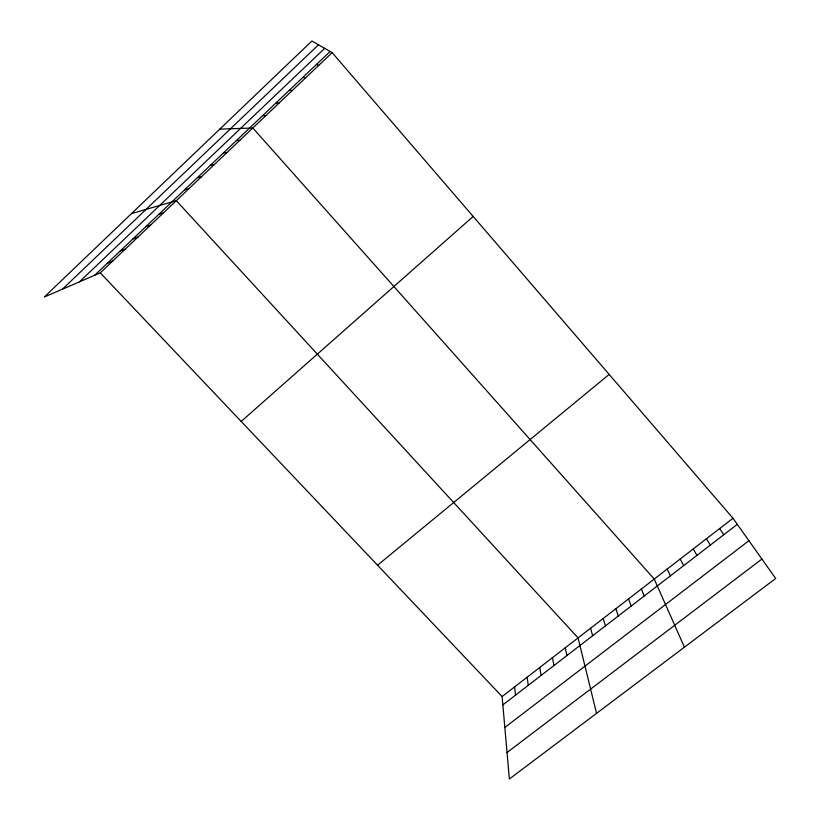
<?xml version="1.0" encoding="UTF-8"?>
<svg xmlns="http://www.w3.org/2000/svg" width="820" height="820" viewBox="0 0 820 820"><rect width="100%" height="100%" fill="white"/><g stroke="black" fill="none" stroke-linecap="round" stroke-linejoin="round"><path stroke-width="1.23" d="M62.433 289.193L318.498 44.792M79.489 281.834L324.679 48.339M94.669 275.284L330.142 51.486M100.276 272.855L332.161 52.644L732.988 518.25L775.689 578.479L509.363 779L502.117 696.549L100.276 272.855L44.311 297.024L311.897 41L332.161 52.644M241.193 421.439L473.171 216.449M377.559 565.226L609.168 374.422M502.117 696.549L732.988 518.25M502.844 704.913L737.293 524.328M504.833 727.453L748.916 540.718M507.037 752.555L761.923 559.066M107.328 263.24L112.76 261.006M120.068 251.135L125.316 249.085M132.891 238.948L137.945 237.082M145.786 226.689L150.654 225.018M158.772 214.358L163.436 212.872M131.518 213.579L176.3 200.654L578.059 637.899L596.55 713.359M184.582 189.83L188.866 188.723M197.415 177.632L201.505 176.72M210.32 165.363L214.215 164.646M223.306 153.022L227.007 152.51M236.375 140.599L239.87 140.281M219.801 129.119L252.816 127.992L654.247 579.063L684.423 647.205M262.759 115.528L265.844 115.62M276.063 102.879L278.943 103.187M289.46 90.149L292.125 90.661M302.939 77.346L305.388 78.064M316.499 64.452L318.734 65.395M719.673 528.531L723.763 534.742M706.44 538.75L710.325 545.095M693.289 548.908L696.949 555.396M680.2 559.014L683.654 565.636M667.183 569.07L670.442 575.824M641.373 589.006L644.223 596.017M628.571 598.887L631.216 606.031M615.841 608.717L618.29 615.994M603.182 618.495L605.437 625.896M590.584 628.222L592.645 635.746M565.226 647.81L566.907 655.58M552.465 657.66L553.951 665.553M539.775 667.47L541.067 675.475M527.147 677.217L528.254 685.346M514.601 686.914L515.513 695.155"/></g></svg>
